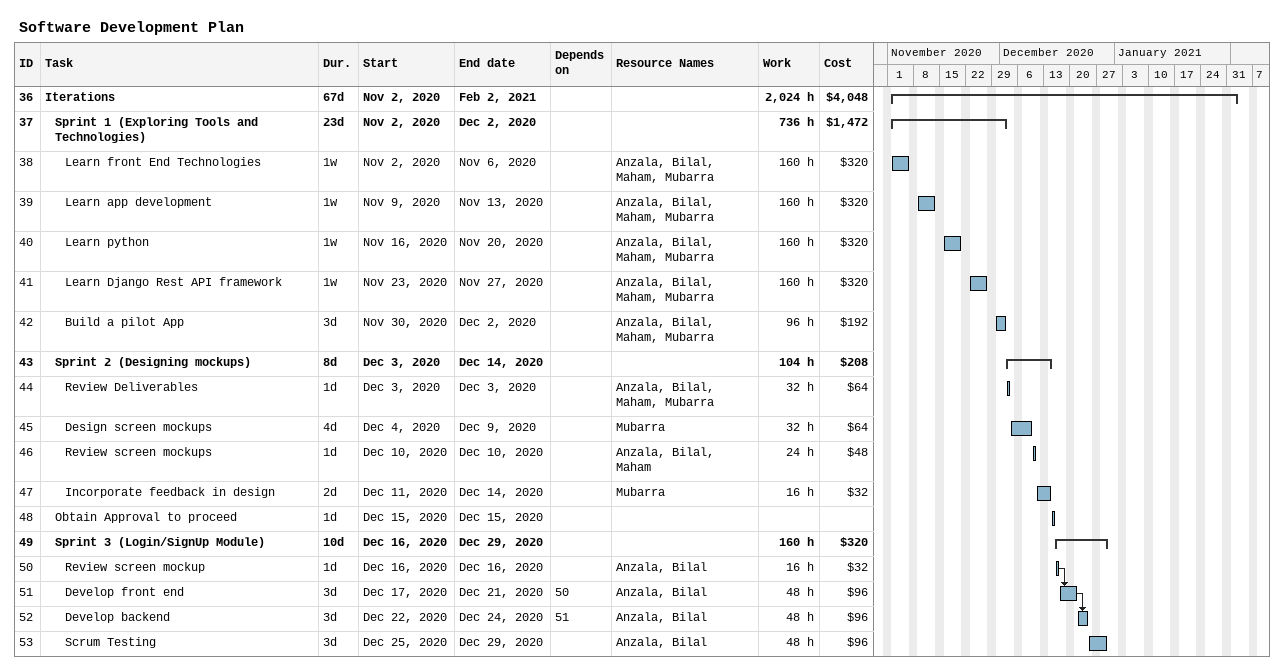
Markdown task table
Software Development Plan

| ID | Level | Task | Duration | Start | Finish | Predecessors | Resources | Work (h) | Cost ($) |
|---|---|---|---|---|---|---|---|---|---|
| 36 | 1 | **Iterations** | 67d | 2020-11-02 | 2021-02-02 |  |  | 2024 | 4048 |
| 37 | 2 | **Sprint 1 (Exploring Tools and Technologies)** | 23d | 2020-11-02 | 2020-12-02 |  |  | 736 | 1472 |
| 38 | 3 | Learn front End Technologies | 1w | 2020-11-02 | 2020-11-06 |  | Anzala, Bilal, Maham, Mubarra | 160 | 320 |
| 39 | 3 | Learn app development | 1w | 2020-11-09 | 2020-11-13 |  | Anzala, Bilal, Maham, Mubarra | 160 | 320 |
| 40 | 3 | Learn python | 1w | 2020-11-16 | 2020-11-20 |  | Anzala, Bilal, Maham, Mubarra | 160 | 320 |
| 41 | 3 | Learn Django Rest API framework | 1w | 2020-11-23 | 2020-11-27 |  | Anzala, Bilal, Maham, Mubarra | 160 | 320 |
| 42 | 3 | Build a pilot App | 3d | 2020-11-30 | 2020-12-02 |  | Anzala, Bilal, Maham, Mubarra | 96 | 192 |
| 43 | 2 | **Sprint 2 (Designing mockups)** | 8d | 2020-12-03 | 2020-12-14 |  |  | 104 | 208 |
| 44 | 3 | Review Deliverables | 1d | 2020-12-03 | 2020-12-03 |  | Anzala, Bilal, Maham, Mubarra | 32 | 64 |
| 45 | 3 | Design screen mockups | 4d | 2020-12-04 | 2020-12-09 |  | Mubarra | 32 | 64 |
| 46 | 3 | Review screen mockups | 1d | 2020-12-10 | 2020-12-10 |  | Anzala, Bilal, Maham | 24 | 48 |
| 47 | 3 | Incorporate feedback in design | 2d | 2020-12-11 | 2020-12-14 |  | Mubarra | 16 | 32 |
| 48 | 2 | Obtain Approval to proceed | 1d | 2020-12-15 | 2020-12-15 |  |  |  |  |
| 49 | 2 | **Sprint 3 (Login/SignUp Module)** | 10d | 2020-12-16 | 2020-12-29 |  |  | 160 | 320 |
| 50 | 3 | Review screen mockup | 1d | 2020-12-16 | 2020-12-16 |  | Anzala, Bilal | 16 | 32 |
| 51 | 3 | Develop front end | 3d | 2020-12-17 | 2020-12-21 | 50 | Anzala, Bilal | 48 | 96 |
| 52 | 3 | Develop backend | 3d | 2020-12-22 | 2020-12-24 | 51 | Anzala, Bilal | 48 | 96 |
| 53 | 3 | Scrum Testing | 3d | 2020-12-25 | 2020-12-29 |  | Anzala, Bilal | 48 | 96 |
